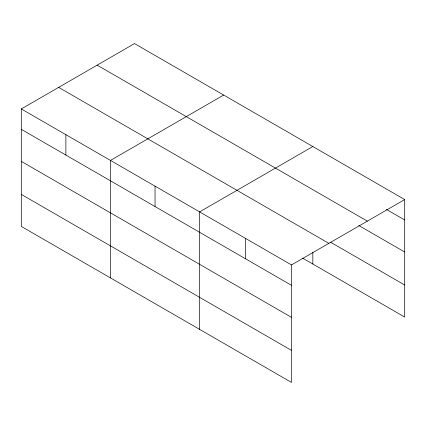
<?xml version="1.0" encoding="UTF-8"?>
<svg xmlns="http://www.w3.org/2000/svg" width="426" height="426" viewBox="0 0 426 426"><rect width="100%" height="100%" fill="white"/><g stroke="black" fill="none" stroke-linecap="round" stroke-linejoin="round"><path stroke-width="0.64" d="M21.3 108.939L291.49 264.935L291.49 382.42L21.3 226.43L21.3 108.939L134.51 43.58L404.7 199.57L404.7 317.061L302.545 258.081M223.671 95.057L110.462 160.421L110.462 277.906M312.833 146.533L199.624 211.898L199.624 329.383M291.49 264.935L404.7 199.57M386.329 209.358L404.7 219.965M97.149 65.146L367.34 221.142M358.767 225.487L404.7 252.006M330.635 242.256L404.7 285.015M58.66 87.373L328.851 243.363M21.3 129.334L291.49 285.324M21.3 161.374L291.49 317.365M21.3 194.389L291.49 350.38M312.833 252.251L312.833 264.024M245.557 238.416L245.557 258.806M155.043 186.157L155.043 206.551M65.881 134.68L65.881 155.069"/></g></svg>
